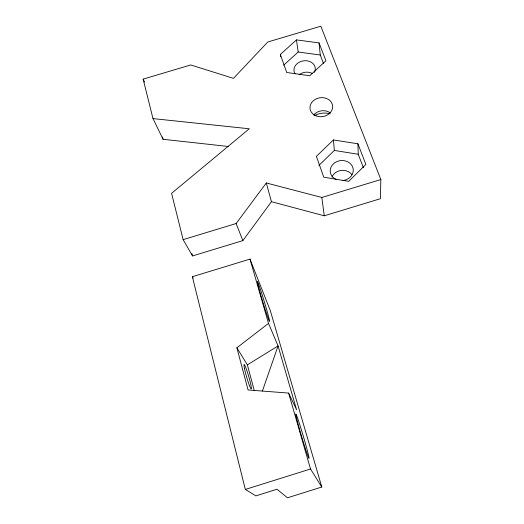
<?xml version="1.0" encoding="UTF-8"?>
<svg xmlns="http://www.w3.org/2000/svg" width="524" height="524" viewBox="0 0 524 524"><rect width="100%" height="100%" fill="white"/><g stroke="black" fill="none" stroke-linecap="round" stroke-linejoin="round"><path stroke-width="0.79" d="M380.85 179.542L380.372 198.714L324.277 215.803L271.439 201.701L266.31 182.968L321.821 197.483L380.85 179.542L320.832 26.2L267.764 42.005L233.462 78.371L190.749 64.95L143.15 79.124L152.982 118.594L163.069 139.286L228.425 146.491M262.413 391.028L278.061 345.925L268.517 323.367L249.981 259.118L192.354 276.711L245.33 489.442L255.889 495.868L276.993 489.246L287.493 497.8L321.795 487.019L270.286 310.522L249.981 259.118M152.982 118.594L249.293 128.773L171.59 193.33L183.125 239.645L192.518 255.941L242.861 240.608L271.439 201.701M183.125 239.645L236.121 223.532L266.31 182.968M318.9 165.427L334.358 150.44L333.421 139.934L357.918 143.799L365.863 164.405L348.729 181.363L323.753 177.178L316.391 156.362L333.421 139.934M283.661 65.212L298.189 52L320.262 55.013L323.478 63.424M280.347 54.463L296.466 39.896L319.05 42.909L325.928 60.751L309.717 75.751L286.72 72.482L280.347 54.463L280.766 56.834M254.323 390.701L247.374 364.835L278.061 345.925L296.597 409.781L288.626 393.085L248.068 389.954L236.887 347.805L268.517 323.367M245.33 489.442L310.522 469.006L321.795 487.019M334.358 150.44L358.252 154.272L363.414 167.765M192.354 276.711L193.192 278.067M236.887 347.805L247.374 364.835M143.15 79.124L144.519 82.052M236.121 223.532L242.861 240.608M288.626 393.085L310.522 469.006M162.479 136.941L163.069 139.286M191.928 253.603L192.518 255.941M296.466 39.896L298.189 52M321.821 197.483L324.277 215.803M319.05 42.909L320.262 55.013M357.918 143.799L358.252 154.272M299.053 74.821A10.493 8.6 -9.6 0 1 312.225 73.445M331.908 177.066A11.259 9.851 -6.1 0 1 341.209 170.431A11.259 9.851 -6.1 0 1 351.899 174.603M314.583 115.49A18.622 15.766 -8.2 0 1 330.087 113.787M313.745 114.953A11.083 9.327 -8.3 0 1 330.205 112.843M295.012 73.897A10.742 8.731 -9.7 0 1 304.339 60.732A10.742 8.731 -9.7 0 1 314.426 72.397M336.401 179.608A11.541 10.035 -6.2 0 1 333.788 163.501A11.541 10.035 -6.2 0 1 352.194 166.043A11.541 10.035 -6.2 0 1 343.01 180.518M316.044 115.863A11.397 9.511 -8.4 0 0 332.675 106.287A11.397 9.511 -8.4 0 0 315.238 99.383A11.397 9.511 -8.4 0 0 316.044 115.863M297.697 422.547A23.141 0.845 73.5 0 0 308.813 458.173A23.141 0.845 73.5 0 0 300.783 427.872A23.141 0.845 73.5 0 0 297.697 422.547M259.622 290.951A20.796 0.734 73.1 0 0 269.487 321.389A20.796 0.734 73.1 0 0 261.325 292.169A20.796 0.734 73.1 0 0 259.622 290.951M244.426 368.365A12.733 1.087 73.7 0 0 250.885 388.657A12.733 1.087 73.7 0 0 247.76 373.271A12.733 1.087 73.7 0 0 244.426 368.365"/></g></svg>
